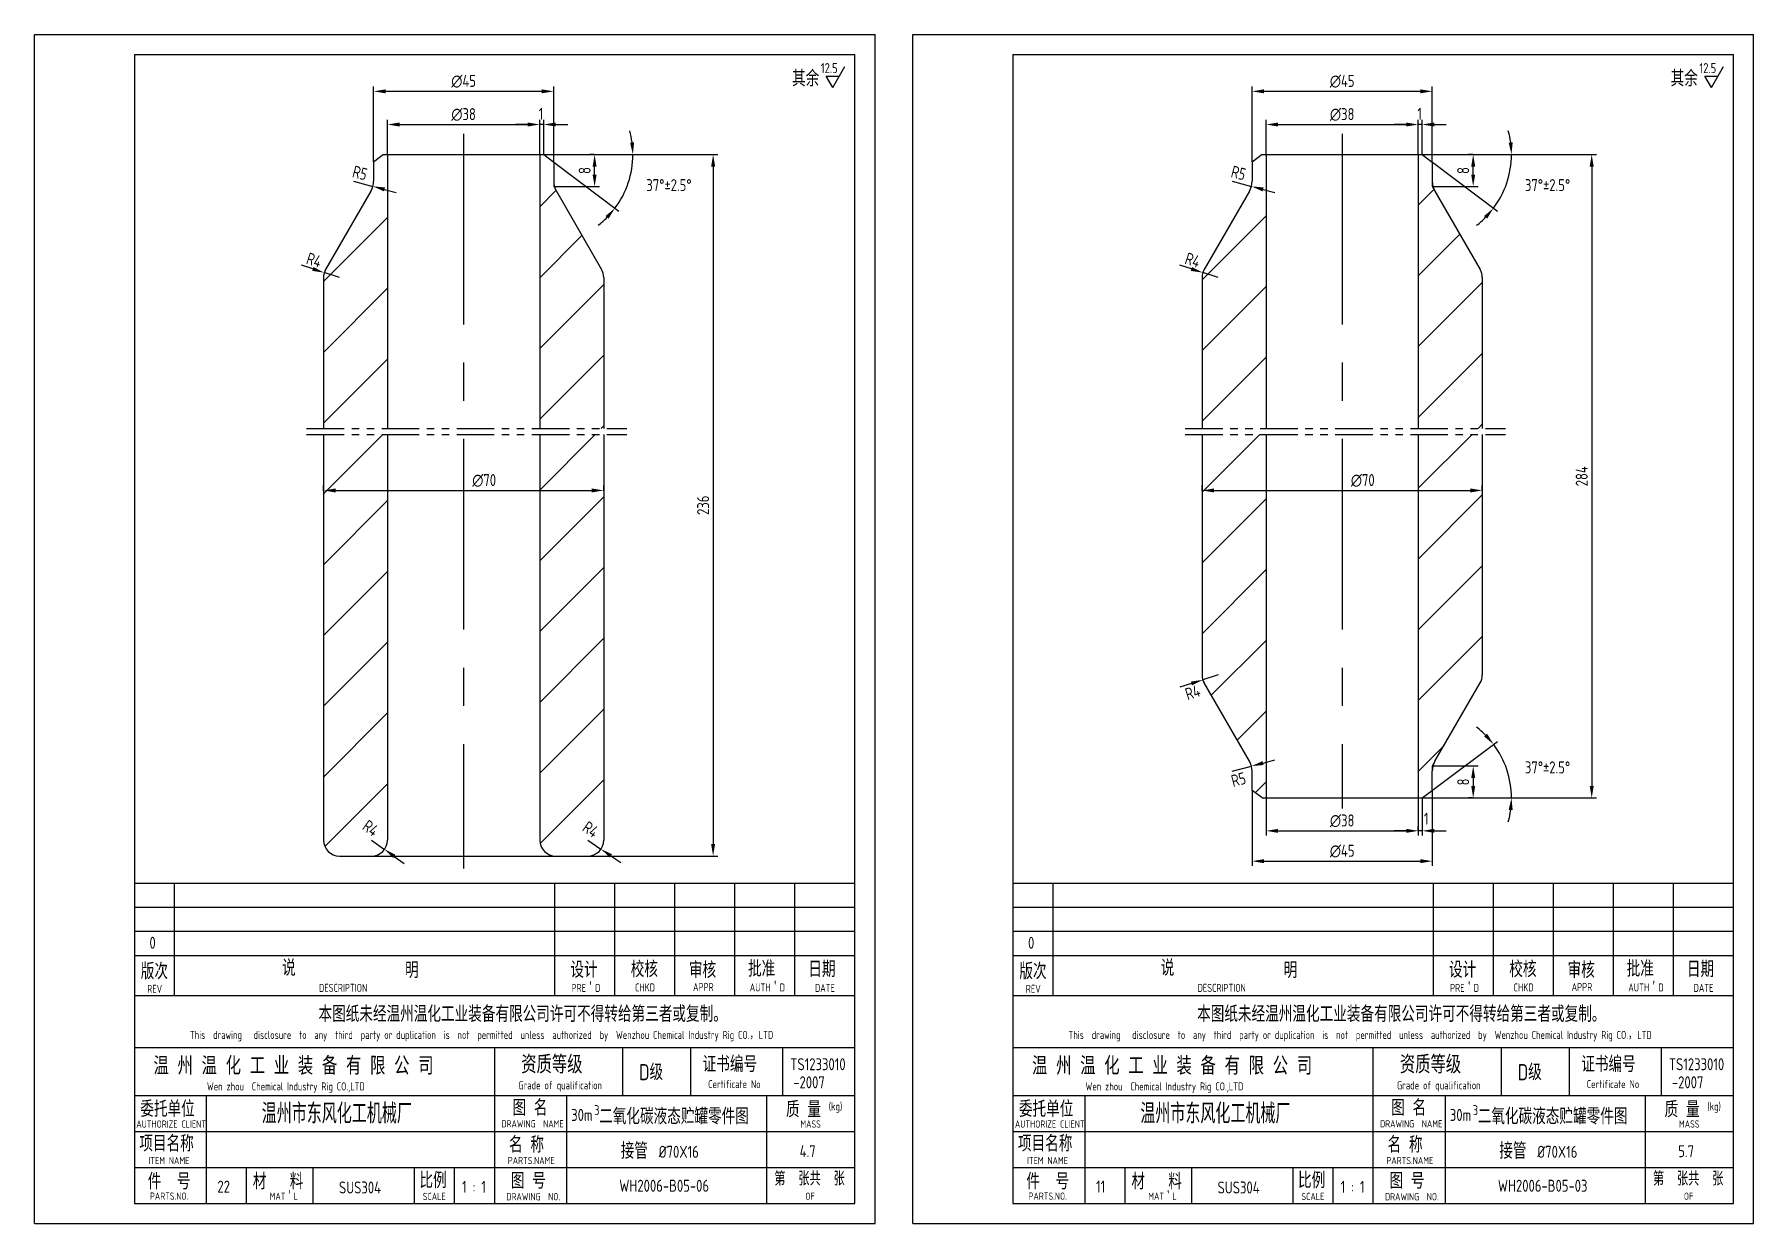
# Model space of a CAD drawing. Extents: x 10474 to 45536, y -10608 to 12499.
# Drawn here: x 40615.1 to 41044.5, y 3335.8 to 3632.8 of the extents above; entities that cross this region are included whole.
import ezdxf

# ---------------------------------------------------------------- set-up
doc = ezdxf.new("R2010")
doc.units = 0
doc.header["$LTSCALE"] = 15
doc.header["$MEASUREMENT"] = 0
doc.linetypes.add('CENTER', pattern=[50.8, 31.75, -6.35, 6.35, -6.35])
doc.linetypes.add('PHANTOM2', pattern=[1.25, 0.625, -0.125, 0.125, -0.125, 0.125, -0.125])
doc.layers.get('0').update_dxf_attribs({"linetype": 'CONTINUOUS'})
doc.layers.get('DEFPOINTS').update_dxf_attribs({"color": 3, "linetype": 'CONTINUOUS'})
doc.layers.add('5', color=7, linetype='CONTINUOUS', lineweight=9)
for name, color, linetype in [('LAYERAXIS', 7, 'CENTER'), ('MAINLINE', 3, 'CONTINUOUS'), ('PHANTOM2', 7, 'PHANTOM2'), ('尺寸线', 7, 'CONTINUOUS'), ('文字', 7, 'CONTINUOUS')]:
    doc.layers.add(name, color=color, linetype=linetype)
doc.styles.add('HZ', font='isocp.shx', dxfattribs={"width": 0.85, "bigfont": 'hztxt.shx'})
doc.dimstyles.new('Y', dxfattribs={"dimtxt": 3, "dimasz": 3, "dimexe": 1.2, "dimexo": 0.1, "dimgap": 1, "dimtad": 1, "dimdec": 0, "dimdsep": 46, "dimtxsty": 'HZ', "dimcen": 0, "dimadec": 0, "dimazin": 0, "dimtfac": 1, "dimtdec": 0, "dimtmove": 2, "dimatfit": 3, "dimfxl": 0, "dimtolj": 1, "dimtzin": 0, "dimarcsym": 0})

# ---------------------------------------------------------------- blocks, each defined once
blk = doc.blocks.new('*D47')
at = {"color": 0, "linetype": 'ByBlock'}
for p, q in [((40684.62, 3574.19), (40681.76, 3575.11)), ((40691.29, 3572.06), (40687.48, 3573.28))]:
    blk.add_line(p, q, dxfattribs=at)
blk.add_solid([(40684.77, 3574.67), (40684.47, 3573.72), (40687.48, 3573.28)], dxfattribs=at)
at = {"layer": 'DEFPOINTS', "color": 0, "linetype": 'ByBlock'}
for p in [(40687.48, 3573.28), (40691.29, 3572.06)]:
    blk.add_point(p, dxfattribs=at)
at = {"color": 0, "linetype": 'ByBlock', "insert": (40684.94, 3576.41), "char_height": 3, "attachment_point": 5, "rotation": 342.212, "style": 'HZ'}
blk.add_mtext('\\A1;R4', dxfattribs=at)
blk = doc.blocks.new('*D45')
at = {"color": 0, "linetype": 'ByBlock'}
for p, q in [((40753.29, 3431.58), (40756.59, 3429.32)), ((40759.06, 3427.63), (40761.54, 3425.94))]:
    blk.add_line(p, q, dxfattribs=at)
blk.add_solid([(40759.34, 3428.04), (40758.78, 3427.22), (40756.59, 3429.32)], dxfattribs=at)
at = {"layer": 'DEFPOINTS', "color": 0, "linetype": 'ByBlock'}
for p in [(40753.29, 3431.58), (40756.59, 3429.32)]:
    blk.add_point(p, dxfattribs=at)
at = {"color": 0, "linetype": 'ByBlock', "insert": (40754.02, 3434.22), "char_height": 3, "attachment_point": 5, "rotation": 325.6211, "style": 'HZ'}
blk.add_mtext('\\A1;R4', dxfattribs=at)
blk = doc.blocks.new('*D44')
at = {"color": 0, "linetype": 'ByBlock'}
for p, q in [((40699.29, 3431.58), (40702.53, 3429.25)), ((40704.97, 3427.5), (40707.41, 3425.75))]:
    blk.add_line(p, q, dxfattribs=at)
blk.add_solid([(40705.26, 3427.91), (40704.68, 3427.09), (40702.53, 3429.25)], dxfattribs=at)
at = {"layer": 'DEFPOINTS', "color": 0, "linetype": 'ByBlock'}
for p in [(40699.29, 3431.58), (40702.53, 3429.25)]:
    blk.add_point(p, dxfattribs=at)
at = {"color": 0, "linetype": 'ByBlock', "insert": (40699.08, 3434.53), "char_height": 3, "attachment_point": 5, "rotation": 324.3252, "style": 'HZ'}
blk.add_mtext('\\A1;R4', dxfattribs=at)
blk = doc.blocks.new('*D43')
at = {"color": 0, "linetype": 'ByBlock'}
for p, q in [((40703.29, 3602.88), (40703.29, 3611.47)), ((40706.29, 3610.27), (40738.29, 3610.27)), ((40741.29, 3602.88), (40741.29, 3611.47))]:
    blk.add_line(p, q, dxfattribs=at)
for points in [[(40706.29, 3610.77), (40706.29, 3609.77), (40703.29, 3610.27)], [(40738.29, 3610.77), (40738.29, 3609.77), (40741.29, 3610.27)]]:
    blk.add_solid(points, dxfattribs=at)
at = {"layer": 'DEFPOINTS', "color": 0, "linetype": 'ByBlock'}
for p in [(40741.29, 3610.27), (40703.29, 3602.78), (40741.29, 3602.78)]:
    blk.add_point(p, dxfattribs=at)
at = {"color": 0, "linetype": 'ByBlock', "insert": (40722.29, 3612.77), "char_height": 3, "attachment_point": 5, "style": 'HZ'}
blk.add_mtext('\\A1;∅38', dxfattribs=at)
blk = doc.blocks.new('*D42')
at = {"color": 0, "linetype": 'ByBlock'}
for p, q in [((40699.79, 3600.99), (40699.79, 3619.76)), ((40702.79, 3618.56), (40741.79, 3618.56)), ((40744.79, 3600.99), (40744.79, 3619.76))]:
    blk.add_line(p, q, dxfattribs=at)
for points in [[(40702.79, 3619.06), (40702.79, 3618.06), (40699.79, 3618.56)], [(40741.79, 3619.06), (40741.79, 3618.06), (40744.79, 3618.56)]]:
    blk.add_solid(points, dxfattribs=at)
at = {"layer": 'DEFPOINTS', "color": 0, "linetype": 'ByBlock'}
for p in [(40744.79, 3618.56), (40699.79, 3600.89), (40744.79, 3600.89)]:
    blk.add_point(p, dxfattribs=at)
at = {"color": 0, "linetype": 'ByBlock', "insert": (40722.29, 3621.06), "char_height": 3, "attachment_point": 5, "style": 'HZ'}
blk.add_mtext('\\A1;∅45', dxfattribs=at)
blk = doc.blocks.new('*D41')
at = {"color": 0, "linetype": 'ByBlock'}
for p, q in [((40687.29, 3518.75), (40687.29, 3520.08)), ((40690.29, 3518.88), (40754.29, 3518.88)), ((40757.29, 3518.75), (40757.29, 3520.08))]:
    blk.add_line(p, q, dxfattribs=at)
for points in [[(40690.29, 3519.38), (40690.29, 3518.38), (40687.29, 3518.88)], [(40754.29, 3519.38), (40754.29, 3518.38), (40757.29, 3518.88)]]:
    blk.add_solid(points, dxfattribs=at)
at = {"layer": 'DEFPOINTS', "color": 0, "linetype": 'ByBlock'}
for p in [(40687.29, 3518.65), (40757.29, 3518.88), (40757.29, 3518.65)]:
    blk.add_point(p, dxfattribs=at)
at = {"color": 0, "linetype": 'ByBlock', "insert": (40727.42, 3521.38), "char_height": 3, "attachment_point": 5, "style": 'HZ'}
blk.add_mtext('\\A1;∅70', dxfattribs=at)
blk = doc.blocks.new('*D40')
at = {"color": 0, "linetype": 'ByBlock'}
for p, q in [((40744.86, 3600.83), (40761.04, 3588.64)), ((40748.38, 3602.78), (40765.77, 3602.78))]:
    blk.add_line(p, q, dxfattribs=at)
for start, end in [(7.7181, 15.4361), (323, 0), (307.5639, 315.2819)]:
    blk.add_arc((40742.29, 3602.78), 22.29, start, end, dxfattribs=at)
for points in [[(40764.87, 3605.81), (40763.87, 3605.74), (40764.57, 3602.78)], [(40757.74, 3587.42), (40758.5, 3586.77), (40760.08, 3589.37)]]:
    blk.add_solid(points, dxfattribs=at)
at = {"layer": 'DEFPOINTS', "color": 0, "linetype": 'ByBlock'}
for p in [(40742.29, 3602.78), (40742.29, 3602.78), (40744.79, 3600.89), (40748.28, 3602.78), (40762.54, 3593.48)]:
    blk.add_point(p, dxfattribs=at)
at = {"color": 0, "linetype": 'ByBlock', "insert": (40773.58, 3595.14), "char_height": 3, "attachment_point": 5, "style": 'HZ'}
blk.add_mtext('\\A1;37°±2.5°', dxfattribs=at)
blk = doc.blocks.new('*D39')
at = {"color": 0, "linetype": 'ByBlock'}
for p, q in [((40754.91, 3602.78), (40753.81, 3602.78)), ((40755.01, 3597.78), (40755.01, 3599.78)), ((40744.89, 3594.78), (40756.21, 3594.78))]:
    blk.add_line(p, q, dxfattribs=at)
for points in [[(40754.51, 3599.78), (40755.51, 3599.78), (40755.01, 3602.78)], [(40754.51, 3597.78), (40755.51, 3597.78), (40755.01, 3594.78)]]:
    blk.add_solid(points, dxfattribs=at)
at = {"layer": 'DEFPOINTS', "color": 0, "linetype": 'ByBlock'}
for p in [(40755.01, 3602.78), (40755.01, 3602.78), (40744.79, 3594.78)]:
    blk.add_point(p, dxfattribs=at)
at = {"color": 0, "linetype": 'ByBlock', "insert": (40752.51, 3598.78), "char_height": 3, "attachment_point": 5, "rotation": 90, "style": 'HZ'}
blk.add_mtext('\\A1;8', dxfattribs=at)
blk = doc.blocks.new('*D38')
at = {"color": 0, "linetype": 'ByBlock'}
for p, q in [((40694.79, 3596.12), (40699.62, 3594.83)), ((40702.52, 3594.06), (40705.42, 3593.29))]:
    blk.add_line(p, q, dxfattribs=at)
blk.add_solid([(40702.65, 3594.55), (40702.39, 3593.58), (40699.62, 3594.83)], dxfattribs=at)
at = {"layer": 'DEFPOINTS', "color": 0, "linetype": 'ByBlock'}
for p in [(40694.79, 3596.12), (40699.62, 3594.83)]:
    blk.add_point(p, dxfattribs=at)
at = {"color": 0, "linetype": 'ByBlock', "insert": (40696.4, 3598.17), "char_height": 3, "attachment_point": 5, "rotation": 345.1287, "style": 'HZ'}
blk.add_mtext('\\A1;R5', dxfattribs=at)
blk = doc.blocks.new('*D37')
at = {"color": 0, "linetype": 'ByBlock'}
for p, q in [((40742.39, 3602.78), (40785.81, 3602.78)), ((40784.61, 3599.78), (40784.61, 3430.58)), ((40742.39, 3427.58), (40785.81, 3427.58))]:
    blk.add_line(p, q, dxfattribs=at)
for points in [[(40784.11, 3599.78), (40785.11, 3599.78), (40784.61, 3602.78)], [(40784.11, 3430.58), (40785.11, 3430.58), (40784.61, 3427.58)]]:
    blk.add_solid(points, dxfattribs=at)
at = {"layer": 'DEFPOINTS', "color": 0, "linetype": 'ByBlock'}
for p in [(40742.29, 3602.78), (40742.29, 3427.58), (40784.61, 3427.58)]:
    blk.add_point(p, dxfattribs=at)
at = {"color": 0, "linetype": 'ByBlock', "insert": (40782.11, 3515.18), "char_height": 3, "attachment_point": 5, "rotation": 90, "style": 'HZ'}
blk.add_mtext('\\A1;236', dxfattribs=at)
blk = doc.blocks.new('*D36')
at = {"color": 0, "linetype": 'ByBlock'}
for p, q in [((40738.29, 3610.27), (40735.29, 3610.27)), ((40741.29, 3610.37), (40741.29, 3611.47)), ((40742.29, 3610.27), (40741.29, 3610.27)), ((40742.29, 3610.27), (40741.29, 3610.27)), ((40742.29, 3602.88), (40742.29, 3611.47)), ((40745.29, 3610.27), (40748.29, 3610.27))]:
    blk.add_line(p, q, dxfattribs=at)
for points in [[(40738.29, 3610.77), (40738.29, 3609.77), (40741.29, 3610.27)], [(40745.29, 3610.77), (40745.29, 3609.77), (40742.29, 3610.27)]]:
    blk.add_solid(points, dxfattribs=at)
at = {"layer": 'DEFPOINTS', "color": 0, "linetype": 'ByBlock'}
for p in [(40741.29, 3610.27), (40741.29, 3610.27), (40742.29, 3602.78)]:
    blk.add_point(p, dxfattribs=at)
at = {"color": 0, "linetype": 'ByBlock', "insert": (40741.64, 3612.96), "char_height": 3, "attachment_point": 5, "style": 'HZ'}
blk.add_mtext('\\A1;1', dxfattribs=at)
blk = doc.blocks.new('*D106')
at = {"color": 0, "linetype": 'ByBlock'}
for p, q in [((40957.74, 3610.27), (40954.74, 3610.27)), ((40960.74, 3610.37), (40960.74, 3611.47)), ((40961.74, 3610.27), (40960.74, 3610.27)), ((40961.74, 3610.27), (40960.74, 3610.27)), ((40961.74, 3602.88), (40961.74, 3611.47)), ((40964.74, 3610.27), (40967.74, 3610.27))]:
    blk.add_line(p, q, dxfattribs=at)
for points in [[(40957.74, 3610.77), (40957.74, 3609.77), (40960.74, 3610.27)], [(40964.74, 3610.77), (40964.74, 3609.77), (40961.74, 3610.27)]]:
    blk.add_solid(points, dxfattribs=at)
at = {"layer": 'DEFPOINTS', "color": 0, "linetype": 'ByBlock'}
for p in [(40960.74, 3610.27), (40960.74, 3610.27), (40961.74, 3602.78)]:
    blk.add_point(p, dxfattribs=at)
at = {"color": 0, "linetype": 'ByBlock', "insert": (40961.1, 3612.96), "char_height": 3, "attachment_point": 5, "style": 'HZ'}
blk.add_mtext('\\A1;1', dxfattribs=at)
blk = doc.blocks.new('*D105')
at = {"color": 0, "linetype": 'ByBlock'}
for p, q in [((40961.84, 3602.78), (41005.27, 3602.78)), ((41004.07, 3599.78), (41004.07, 3445.08)), ((40961.74, 3442.08), (41005.27, 3442.08))]:
    blk.add_line(p, q, dxfattribs=at)
for points in [[(41003.57, 3599.78), (41004.57, 3599.78), (41004.07, 3602.78)], [(41003.57, 3445.08), (41004.57, 3445.08), (41004.07, 3442.08)]]:
    blk.add_solid(points, dxfattribs=at)
at = {"layer": 'DEFPOINTS', "color": 0, "linetype": 'ByBlock'}
for p in [(40961.74, 3602.78), (40961.64, 3442.08), (41004.07, 3442.08)]:
    blk.add_point(p, dxfattribs=at)
at = {"color": 0, "linetype": 'ByBlock', "insert": (41001.57, 3522.43), "char_height": 3, "attachment_point": 5, "rotation": 90, "style": 'HZ'}
blk.add_mtext('\\A1;284', dxfattribs=at)
blk = doc.blocks.new('*D104')
at = {"color": 0, "linetype": 'ByBlock'}
for p, q in [((40914.24, 3596.12), (40919.08, 3594.83)), ((40921.98, 3594.06), (40924.88, 3593.29))]:
    blk.add_line(p, q, dxfattribs=at)
blk.add_solid([(40922.1, 3594.55), (40921.85, 3593.58), (40919.08, 3594.83)], dxfattribs=at)
at = {"layer": 'DEFPOINTS', "color": 0, "linetype": 'ByBlock'}
for p in [(40914.24, 3596.12), (40919.08, 3594.83)]:
    blk.add_point(p, dxfattribs=at)
at = {"color": 0, "linetype": 'ByBlock', "insert": (40915.85, 3598.17), "char_height": 3, "attachment_point": 5, "rotation": 345.1287, "style": 'HZ'}
blk.add_mtext('\\A1;R5', dxfattribs=at)
blk = doc.blocks.new('*D103')
at = {"color": 0, "linetype": 'ByBlock'}
for p, q in [((40974.37, 3602.78), (40973.27, 3602.78)), ((40974.47, 3597.78), (40974.47, 3599.78)), ((40964.34, 3594.78), (40975.67, 3594.78))]:
    blk.add_line(p, q, dxfattribs=at)
for points in [[(40973.97, 3599.78), (40974.97, 3599.78), (40974.47, 3602.78)], [(40973.97, 3597.78), (40974.97, 3597.78), (40974.47, 3594.78)]]:
    blk.add_solid(points, dxfattribs=at)
at = {"layer": 'DEFPOINTS', "color": 0, "linetype": 'ByBlock'}
for p in [(40974.47, 3602.78), (40974.47, 3602.78), (40964.24, 3594.78)]:
    blk.add_point(p, dxfattribs=at)
at = {"color": 0, "linetype": 'ByBlock', "insert": (40971.97, 3598.78), "char_height": 3, "attachment_point": 5, "rotation": 90, "style": 'HZ'}
blk.add_mtext('\\A1;8', dxfattribs=at)
blk = doc.blocks.new('*D102')
at = {"color": 0, "linetype": 'ByBlock'}
for p, q in [((40964.32, 3600.83), (40980.5, 3588.64)), ((40967.84, 3602.78), (40985.23, 3602.78))]:
    blk.add_line(p, q, dxfattribs=at)
for start, end in [(7.7181, 15.4361), (323, 360), (307.5639, 315.2819)]:
    blk.add_arc((40961.74, 3602.78), 22.29, start, end, dxfattribs=at)
for points in [[(40984.33, 3605.81), (40983.33, 3605.74), (40984.03, 3602.78)], [(40977.2, 3587.42), (40977.96, 3586.77), (40979.54, 3589.37)]]:
    blk.add_solid(points, dxfattribs=at)
at = {"layer": 'DEFPOINTS', "color": 0, "linetype": 'ByBlock'}
for p in [(40961.74, 3602.78), (40961.74, 3602.78), (40964.24, 3600.89), (40967.74, 3602.78), (40982, 3593.48)]:
    blk.add_point(p, dxfattribs=at)
at = {"color": 0, "linetype": 'ByBlock', "insert": (40993.04, 3595.14), "char_height": 3, "attachment_point": 5, "style": 'HZ'}
blk.add_mtext('\\A1;37°±2.5°', dxfattribs=at)
blk = doc.blocks.new('*D101')
at = {"color": 0, "linetype": 'ByBlock'}
for p, q in [((40906.74, 3518.75), (40906.74, 3520.08)), ((40909.74, 3518.88), (40973.74, 3518.88)), ((40976.74, 3518.75), (40976.74, 3520.08))]:
    blk.add_line(p, q, dxfattribs=at)
for points in [[(40909.74, 3519.38), (40909.74, 3518.38), (40906.74, 3518.88)], [(40973.74, 3519.38), (40973.74, 3518.38), (40976.74, 3518.88)]]:
    blk.add_solid(points, dxfattribs=at)
at = {"layer": 'DEFPOINTS', "color": 0, "linetype": 'ByBlock'}
for p in [(40906.74, 3518.65), (40976.74, 3518.88), (40976.74, 3518.65)]:
    blk.add_point(p, dxfattribs=at)
at = {"color": 0, "linetype": 'ByBlock', "insert": (40946.88, 3521.38), "char_height": 3, "attachment_point": 5, "style": 'HZ'}
blk.add_mtext('\\A1;∅70', dxfattribs=at)
blk = doc.blocks.new('*D100')
at = {"color": 0, "linetype": 'ByBlock'}
for p, q in [((40919.24, 3600.99), (40919.24, 3619.76)), ((40922.24, 3618.56), (40961.24, 3618.56)), ((40964.24, 3600.99), (40964.24, 3619.76))]:
    blk.add_line(p, q, dxfattribs=at)
for points in [[(40922.24, 3619.06), (40922.24, 3618.06), (40919.24, 3618.56)], [(40961.24, 3619.06), (40961.24, 3618.06), (40964.24, 3618.56)]]:
    blk.add_solid(points, dxfattribs=at)
at = {"layer": 'DEFPOINTS', "color": 0, "linetype": 'ByBlock'}
for p in [(40964.24, 3618.56), (40919.24, 3600.89), (40964.24, 3600.89)]:
    blk.add_point(p, dxfattribs=at)
at = {"color": 0, "linetype": 'ByBlock', "insert": (40941.74, 3621.06), "char_height": 3, "attachment_point": 5, "style": 'HZ'}
blk.add_mtext('\\A1;∅45', dxfattribs=at)
blk = doc.blocks.new('*D99')
at = {"color": 0, "linetype": 'ByBlock'}
for p, q in [((40922.74, 3602.88), (40922.74, 3611.47)), ((40925.74, 3610.27), (40957.74, 3610.27)), ((40960.74, 3602.88), (40960.74, 3611.47))]:
    blk.add_line(p, q, dxfattribs=at)
for points in [[(40925.74, 3610.77), (40925.74, 3609.77), (40922.74, 3610.27)], [(40957.74, 3610.77), (40957.74, 3609.77), (40960.74, 3610.27)]]:
    blk.add_solid(points, dxfattribs=at)
at = {"layer": 'DEFPOINTS', "color": 0, "linetype": 'ByBlock'}
for p in [(40960.74, 3610.27), (40922.74, 3602.78), (40960.74, 3602.78)]:
    blk.add_point(p, dxfattribs=at)
at = {"color": 0, "linetype": 'ByBlock', "insert": (40941.74, 3612.77), "char_height": 3, "attachment_point": 5, "style": 'HZ'}
blk.add_mtext('\\A1;∅38', dxfattribs=at)
blk = doc.blocks.new('*D98')
at = {"color": 0, "linetype": 'ByBlock'}
for p, q in [((40904.08, 3574.19), (40901.22, 3575.11)), ((40910.74, 3572.06), (40906.94, 3573.28))]:
    blk.add_line(p, q, dxfattribs=at)
blk.add_solid([(40904.23, 3574.67), (40903.93, 3573.72), (40906.94, 3573.28)], dxfattribs=at)
at = {"layer": 'DEFPOINTS', "color": 0, "linetype": 'ByBlock'}
for p in [(40906.94, 3573.28), (40910.74, 3572.06)]:
    blk.add_point(p, dxfattribs=at)
at = {"color": 0, "linetype": 'ByBlock', "insert": (40904.4, 3576.41), "char_height": 3, "attachment_point": 5, "rotation": 342.212, "style": 'HZ'}
blk.add_mtext('\\A1;R4', dxfattribs=at)
blk = doc.blocks.new('*D113')
at = {"color": 0, "linetype": 'ByBlock'}
for p, q in [((40904.08, 3470.67), (40901.22, 3469.75)), ((40910.74, 3472.8), (40906.94, 3471.58))]:
    blk.add_line(p, q, dxfattribs=at)
blk.add_solid([(40903.93, 3471.14), (40904.23, 3470.19), (40906.94, 3471.58)], dxfattribs=at)
at = {"layer": 'DEFPOINTS', "color": 0, "linetype": 'ByBlock'}
for p in [(40906.94, 3471.58), (40910.74, 3472.8)]:
    blk.add_point(p, dxfattribs=at)
at = {"color": 0, "linetype": 'ByBlock', "insert": (40904.4, 3468.45), "char_height": 3, "attachment_point": 5, "rotation": 17.788, "style": 'HZ'}
blk.add_mtext('\\A1;R4', dxfattribs=at)
blk = doc.blocks.new('*D112')
at = {"color": 0, "linetype": 'ByBlock'}
for p, q in [((40922.74, 3441.98), (40922.74, 3432.67)), ((40960.74, 3441.98), (40960.74, 3432.67)), ((40925.74, 3433.87), (40957.74, 3433.87))]:
    blk.add_line(p, q, dxfattribs=at)
for points in [[(40925.74, 3434.37), (40925.74, 3433.37), (40922.74, 3433.87)], [(40957.74, 3434.37), (40957.74, 3433.37), (40960.74, 3433.87)]]:
    blk.add_solid(points, dxfattribs=at)
at = {"layer": 'DEFPOINTS', "color": 0, "linetype": 'ByBlock'}
for p in [(40922.74, 3442.08), (40960.74, 3442.08), (40960.74, 3433.87)]:
    blk.add_point(p, dxfattribs=at)
at = {"color": 0, "linetype": 'ByBlock', "insert": (40941.74, 3436.37), "char_height": 3, "attachment_point": 5, "style": 'HZ'}
blk.add_mtext('\\A1;∅38', dxfattribs=at)
blk = doc.blocks.new('*D111')
at = {"color": 0, "linetype": 'ByBlock'}
for p, q in [((40919.24, 3443.87), (40919.24, 3425.1)), ((40964.24, 3443.87), (40964.24, 3425.1)), ((40922.24, 3426.3), (40961.24, 3426.3))]:
    blk.add_line(p, q, dxfattribs=at)
for points in [[(40922.24, 3426.8), (40922.24, 3425.8), (40919.24, 3426.3)], [(40961.24, 3426.8), (40961.24, 3425.8), (40964.24, 3426.3)]]:
    blk.add_solid(points, dxfattribs=at)
at = {"layer": 'DEFPOINTS', "color": 0, "linetype": 'ByBlock'}
for p in [(40919.24, 3443.97), (40964.24, 3443.97), (40964.24, 3426.3)]:
    blk.add_point(p, dxfattribs=at)
at = {"color": 0, "linetype": 'ByBlock', "insert": (40941.74, 3428.8), "char_height": 3, "attachment_point": 5, "style": 'HZ'}
blk.add_mtext('\\A1;∅45', dxfattribs=at)
blk = doc.blocks.new('*D110')
at = {"color": 0, "linetype": 'ByBlock'}
for p, q in [((40964.32, 3444.03), (40980.5, 3456.22)), ((40967.84, 3442.08), (40985.23, 3442.08))]:
    blk.add_line(p, q, dxfattribs=at)
for start, end in [(44.7181, 52.4361), (360, 37), (344.5639, 352.2819)]:
    blk.add_arc((40961.74, 3442.08), 22.29, start, end, dxfattribs=at)
for points in [[(40977.96, 3458.09), (40977.2, 3457.44), (40979.54, 3455.5)], [(40983.33, 3439.12), (40984.33, 3439.06), (40984.03, 3442.08)]]:
    blk.add_solid(points, dxfattribs=at)
at = {"layer": 'DEFPOINTS', "color": 0, "linetype": 'ByBlock'}
for p in [(40982, 3451.38), (40961.74, 3442.08), (40961.74, 3442.08), (40964.24, 3443.97), (40967.74, 3442.08)]:
    blk.add_point(p, dxfattribs=at)
at = {"color": 0, "linetype": 'ByBlock', "insert": (40993.04, 3449.72), "char_height": 3, "attachment_point": 5, "style": 'HZ'}
blk.add_mtext('\\A1;37°±2.5°', dxfattribs=at)
blk = doc.blocks.new('*D109')
at = {"color": 0, "linetype": 'ByBlock'}
for p, q in [((40964.34, 3450.08), (40975.67, 3450.08)), ((40974.47, 3447.08), (40974.47, 3445.08)), ((40974.37, 3442.08), (40973.27, 3442.08))]:
    blk.add_line(p, q, dxfattribs=at)
for points in [[(40973.97, 3447.08), (40974.97, 3447.08), (40974.47, 3450.08)], [(40973.97, 3445.08), (40974.97, 3445.08), (40974.47, 3442.08)]]:
    blk.add_solid(points, dxfattribs=at)
at = {"layer": 'DEFPOINTS', "color": 0, "linetype": 'ByBlock'}
for p in [(40964.24, 3450.08), (40974.47, 3442.08), (40974.47, 3442.08)]:
    blk.add_point(p, dxfattribs=at)
at = {"color": 0, "linetype": 'ByBlock', "insert": (40971.97, 3446.08), "char_height": 3, "attachment_point": 5, "rotation": 90, "style": 'HZ'}
blk.add_mtext('\\A1;8', dxfattribs=at)
blk = doc.blocks.new('*D108')
at = {"color": 0, "linetype": 'ByBlock'}
for p, q in [((40914.24, 3448.74), (40919.08, 3450.03)), ((40921.98, 3450.8), (40924.88, 3451.57))]:
    blk.add_line(p, q, dxfattribs=at)
blk.add_solid([(40921.85, 3451.28), (40922.1, 3450.31), (40919.08, 3450.03)], dxfattribs=at)
at = {"layer": 'DEFPOINTS', "color": 0, "linetype": 'ByBlock'}
for p in [(40914.24, 3448.74), (40919.08, 3450.03)]:
    blk.add_point(p, dxfattribs=at)
at = {"color": 0, "linetype": 'ByBlock', "insert": (40915.85, 3446.69), "char_height": 3, "attachment_point": 5, "rotation": 14.8713, "style": 'HZ'}
blk.add_mtext('\\A1;R5', dxfattribs=at)
blk = doc.blocks.new('*D107')
at = {"color": 0, "linetype": 'ByBlock'}
for p, q in [((40961.74, 3441.98), (40961.74, 3432.67)), ((40957.74, 3433.87), (40954.74, 3433.87)), ((40960.74, 3433.97), (40960.74, 3435.07)), ((40961.74, 3433.87), (40960.74, 3433.87)), ((40961.74, 3433.87), (40960.74, 3433.87)), ((40964.74, 3433.87), (40967.74, 3433.87))]:
    blk.add_line(p, q, dxfattribs=at)
for points in [[(40957.74, 3434.37), (40957.74, 3433.37), (40960.74, 3433.87)], [(40964.74, 3434.37), (40964.74, 3433.37), (40961.74, 3433.87)]]:
    blk.add_solid(points, dxfattribs=at)
at = {"layer": 'DEFPOINTS', "color": 0, "linetype": 'ByBlock'}
for p in [(40961.74, 3442.08), (40960.74, 3433.87), (40960.74, 3433.87)]:
    blk.add_point(p, dxfattribs=at)
at = {"color": 0, "linetype": 'ByBlock', "insert": (40962.73, 3436.89), "char_height": 3, "attachment_point": 5, "style": 'HZ'}
blk.add_mtext('\\A1;1', dxfattribs=at)

msp = doc.modelspace()

# ---------------------------------------------------------------- hatches: boundary and pattern name
at = {"layer": '5'}
h = msp.add_hatch(dxfattribs=at)
h.set_pattern_fill('LINE', color=256, scale=100, angle=45, style=0)
h.set_pattern_definition([(45, (-20131.084, 3758.313), (-8.8388348, 8.8388348), [])])
h.paths.add_polyline_path([(40745.45, 3593.62), (40744.79, 3594.78), (40744.79, 3596.12), (40744.79, 3600.89), (40742.29, 3602.78), (40741.29, 3602.78), (40741.29, 3534.37), (40757.29, 3534.37), (40757.29, 3572.06, 0.131652), (40756.75, 3574.06)])
h.paths.add_polyline_path([(40703.29, 3602.78), (40702.29, 3602.78), (40699.79, 3600.89), (40699.79, 3596.12, -0.131652), (40699.12, 3593.62), (40687.82, 3574.06, 0.131652), (40687.29, 3572.06), (40687.29, 3534.37), (40703.29, 3534.37)])
h.paths.add_polyline_path([(40703.29, 3532.87), (40687.29, 3532.87), (40687.29, 3431.58, 0.414214), (40691.29, 3427.58), (40699.29, 3427.58, 0.414214), (40703.29, 3431.58)])
h.paths.add_polyline_path([(40741.29, 3431.58, 0.414214), (40745.29, 3427.58), (40753.29, 3427.58, 0.414214), (40757.29, 3431.58), (40757.29, 3532.87), (40741.29, 3532.87)])
h.paths.add_polyline_path([(40698.44, 3437.76), (40702.35, 3434.95), (40699.73, 3431.29), (40695.82, 3434.1)], flags=24)
h.paths.add_polyline_path([(40753.31, 3437.43), (40757.28, 3434.72), (40754.74, 3431), (40750.77, 3433.72)], flags=24)
h = msp.add_hatch(dxfattribs=at)
h.set_pattern_fill('LINE', color=256, scale=100, angle=45, style=0)
h.paths.add_polyline_path([(40976.74, 3572.06, 0.131652), (40976.21, 3574.06), (40964.91, 3593.62), (40964.24, 3594.78), (40964.24, 3596.12), (40964.24, 3600.89), (40961.74, 3602.78), (40960.74, 3602.78), (40960.74, 3534.37), (40976.74, 3534.37)])
h.paths.add_polyline_path([(40906.74, 3534.37), (40922.74, 3534.37), (40922.74, 3602.78), (40921.74, 3602.78), (40919.24, 3600.89), (40919.24, 3596.12, -0.131652), (40918.57, 3593.62), (40907.28, 3574.06, 0.131652), (40906.74, 3572.06)])
h.paths.add_polyline_path([(40906.74, 3472.8, 0.131652), (40907.28, 3470.8), (40918.57, 3451.24, -0.131652), (40919.24, 3448.74), (40919.24, 3443.97), (40921.74, 3442.08), (40922.74, 3442.08), (40922.74, 3532.87), (40906.74, 3532.87)])
h.paths.add_polyline_path([(40960.74, 3442.08), (40961.74, 3442.08), (40964.24, 3443.97), (40964.24, 3448.74), (40964.24, 3450.08), (40964.91, 3451.24), (40976.21, 3470.8, 0.131652), (40976.74, 3472.8), (40976.74, 3532.87), (40960.74, 3532.87)])

# ---------------------------------------------------------------- linework, layer by layer
for p, q in [((40615.07, 3632.78), (40825.05, 3632.78)), ((40615.07, 3335.78), (40615.07, 3632.78)), ((40825.05, 3335.78), (40825.05, 3632.78)), ((40834.53, 3335.78), (40834.53, 3632.78)), ((40834.53, 3632.78), (41044.51, 3632.78)), ((41044.51, 3335.78), (41044.51, 3632.78)), ((40814.49, 3619.53), (40817.49, 3624.72)), ((41033.95, 3619.53), (41036.95, 3624.72)), ((40812.88, 3622.32), (40816.1, 3622.32)), ((40814.49, 3619.53), (40812.88, 3622.32)), ((41033.95, 3619.53), (41032.34, 3622.32)), ((41032.34, 3622.32), (41035.56, 3622.32)), ((40615.07, 3335.78), (40825.05, 3335.78)), ((40834.53, 3335.78), (41044.51, 3335.78))]:
    msp.add_line(p, q)
for p, q in [((40742.29, 3602.78), (40748.28, 3602.78)), ((40961.74, 3602.78), (40967.74, 3602.78)), ((40744.79, 3596.12), (40744.79, 3594.78)), ((40745.45, 3593.62), (40744.79, 3594.78)), ((40964.24, 3596.12), (40964.24, 3594.78)), ((40964.91, 3593.62), (40964.24, 3594.78)), ((40964.91, 3451.24), (40964.24, 3450.08)), ((40964.24, 3448.74), (40964.24, 3450.08)), ((40961.74, 3442.08), (40967.74, 3442.08))]:
    msp.add_line(p, q, dxfattribs=at)
at = {"layer": 'LAYERAXIS', "ltscale": 0.1}
for p, q in [((40722.29, 3607.95), (40722.29, 3424.43)), ((40941.74, 3607.95), (40941.74, 3439.46))]:
    msp.add_line(p, q, dxfattribs=at)
at = {"layer": 'MAINLINE'}
for p, q in [((40640.05, 3627.78), (40820.05, 3627.78)), ((40640.05, 3627.78), (40640.05, 3340.78)), ((40820.05, 3340.78), (40820.05, 3627.78)), ((40859.51, 3627.78), (40859.51, 3340.78)), ((40859.51, 3627.78), (41039.51, 3627.78)), ((41039.51, 3340.78), (41039.51, 3627.78)), ((40702.29, 3602.78), (40699.79, 3600.89)), ((40699.79, 3600.89), (40699.79, 3596.12)), ((40702.29, 3602.78), (40742.29, 3602.78)), ((40703.29, 3602.78), (40703.29, 3534.37)), ((40741.29, 3602.78), (40741.29, 3534.37)), ((40742.29, 3602.78), (40744.79, 3600.89)), ((40744.79, 3600.89), (40744.79, 3596.12)), ((40921.74, 3602.78), (40919.24, 3600.89)), ((40919.24, 3600.89), (40919.24, 3596.12)), ((40921.74, 3602.78), (40961.74, 3602.78)), ((40922.74, 3602.78), (40922.74, 3534.37)), ((40960.74, 3602.78), (40960.74, 3534.37)), ((40961.74, 3602.78), (40964.24, 3600.89)), ((40964.24, 3600.89), (40964.24, 3596.12)), ((40699.12, 3593.62), (40687.82, 3574.06)), ((40745.45, 3593.62), (40756.75, 3574.06)), ((40918.57, 3593.62), (40907.28, 3574.06)), ((40964.91, 3593.62), (40976.21, 3574.06)), ((40687.29, 3572.06), (40687.29, 3534.37)), ((40757.29, 3572.06), (40757.29, 3534.37)), ((40906.74, 3572.06), (40906.74, 3534.37)), ((40976.74, 3572.06), (40976.74, 3534.37)), ((40687.29, 3532.87), (40687.29, 3431.58)), ((40703.29, 3532.87), (40703.29, 3431.58)), ((40741.29, 3532.87), (40741.29, 3431.58)), ((40757.29, 3532.87), (40757.29, 3431.58)), ((40906.74, 3532.87), (40906.74, 3472.8)), ((40922.74, 3532.87), (40922.74, 3442.08)), ((40960.74, 3532.87), (40960.74, 3442.08)), ((40976.74, 3532.87), (40976.74, 3472.8)), ((40918.57, 3451.24), (40907.28, 3470.8)), ((40964.91, 3451.24), (40976.21, 3470.8)), ((40919.24, 3443.97), (40919.24, 3448.74)), ((40964.24, 3443.97), (40964.24, 3448.74)), ((40921.74, 3442.08), (40919.24, 3443.97)), ((40921.74, 3442.08), (40961.74, 3442.08)), ((40961.74, 3442.08), (40964.24, 3443.97)), ((40691.29, 3427.58), (40753.29, 3427.58)), ((40640.05, 3420.78), (40820.05, 3420.78)), ((40859.51, 3420.78), (41039.51, 3420.78)), ((40640.05, 3392.78), (40820.05, 3392.78)), ((40859.51, 3392.78), (41039.51, 3392.78)), ((40640.05, 3340.78), (40820.05, 3340.78)), ((40859.51, 3340.78), (41039.51, 3340.78))]:
    msp.add_line(p, q, dxfattribs=at)
for centre, radius, start, end in [((40694.79, 3596.12), 5, 330, 0), ((40749.79, 3596.12), 5, 180, 210), ((40914.24, 3596.12), 5, 330, 0), ((40969.24, 3596.12), 5, 180, 210), ((40691.29, 3572.06), 4, 150, 180), ((40753.29, 3572.06), 4, 360, 30), ((40910.74, 3572.06), 4, 150, 180), ((40972.74, 3572.06), 4, 360, 30), ((40910.74, 3472.8), 4, 180, 210), ((40972.74, 3472.8), 4, 330, 0), ((40914.24, 3448.74), 5, 0, 30), ((40969.24, 3448.74), 5, 150, 180), ((40691.29, 3431.58), 4, 180, 270), ((40699.29, 3431.58), 4, 270, 0), ((40745.29, 3431.58), 4, 180, 270), ((40753.29, 3431.58), 4, 270, 0)]:
    msp.add_arc(centre, radius, start, end, dxfattribs=at)
at = {"layer": 'PHANTOM2'}
for p, q in [((40683.08, 3534.37), (40763.06, 3534.37)), ((40902.53, 3534.37), (40982.52, 3534.37)), ((40683.08, 3532.87), (40763.06, 3532.87)), ((40902.53, 3532.87), (40982.52, 3532.87))]:
    msp.add_line(p, q, dxfattribs=at)
at = {"layer": '尺寸线'}
for p, q in [((40650.05, 3392.78), (40650.05, 3420.78)), ((40745.05, 3392.78), (40745.05, 3420.78)), ((40760.05, 3392.78), (40760.05, 3420.78)), ((40775.05, 3392.78), (40775.05, 3420.78)), ((40790.05, 3392.78), (40790.05, 3420.78)), ((40805.05, 3392.78), (40805.05, 3420.78)), ((40869.51, 3392.78), (40869.51, 3420.78)), ((40964.51, 3392.78), (40964.51, 3420.78)), ((40979.51, 3392.78), (40979.51, 3420.78)), ((40994.51, 3392.78), (40994.51, 3420.78)), ((41009.51, 3392.78), (41009.51, 3420.78)), ((41024.51, 3392.78), (41024.51, 3420.78)), ((40640.05, 3414.78), (40820.05, 3414.78)), ((40859.51, 3414.78), (41039.51, 3414.78)), ((40640.05, 3408.78), (40820.05, 3408.78)), ((40859.51, 3408.78), (41039.51, 3408.78)), ((40640.05, 3402.78), (40820.05, 3402.78)), ((40859.51, 3402.78), (41039.51, 3402.78)), ((40640.05, 3379.78), (40820.05, 3379.78)), ((40730.05, 3340.78), (40730.05, 3379.78)), ((40762.05, 3367.78), (40762.05, 3379.78)), ((40779.05, 3367.78), (40779.05, 3379.78)), ((40802.05, 3367.78), (40802.05, 3379.78)), ((40859.51, 3379.78), (41039.51, 3379.78)), ((40949.51, 3340.78), (40949.51, 3379.78)), ((40981.51, 3367.78), (40981.51, 3379.78)), ((40998.51, 3367.78), (40998.51, 3379.78)), ((41021.51, 3367.78), (41021.51, 3379.78)), ((40640.05, 3367.78), (40820.05, 3367.78)), ((40658.05, 3340.78), (40658.05, 3367.78)), ((40748.05, 3340.78), (40748.05, 3367.78)), ((40798.05, 3340.78), (40798.05, 3367.78)), ((40859.51, 3367.78), (41039.51, 3367.78)), ((40877.51, 3340.78), (40877.51, 3367.78)), ((40967.51, 3340.78), (40967.51, 3367.78)), ((41017.51, 3340.78), (41017.51, 3367.78)), ((40640.05, 3349.78), (40820.05, 3349.78)), ((40668.05, 3340.78), (40668.05, 3349.78)), ((40684.72, 3340.78), (40684.72, 3349.78)), ((40710.05, 3340.78), (40710.05, 3349.78)), ((40720.05, 3340.78), (40720.05, 3349.78)), ((40859.51, 3349.78), (41039.51, 3349.78)), ((40887.51, 3340.78), (40887.51, 3349.78)), ((40904.18, 3340.78), (40904.18, 3349.78)), ((40929.51, 3340.78), (40929.51, 3349.78)), ((40939.51, 3340.78), (40939.51, 3349.78))]:
    msp.add_line(p, q, dxfattribs=at)
at = {"layer": '文字', "linetype": 'ByBlock'}
for p, q in [((40640.05, 3358.78), (40820.05, 3358.78)), ((40859.51, 3358.78), (41039.51, 3358.78))]:
    msp.add_line(p, q, dxfattribs=at)

# ---------------------------------------------------------------- texts
at = {"style": 'HZ', "width": 0.85}
for s, height, p in [('12.5', 2.5, (40811.51, 3623.11)), ('12.5', 2.5, (41030.97, 3623.11)), ('其余', 4, (40804.32, 3619.78)), ('其余', 4, (41023.78, 3619.78)), ('0', 3, (40643.82, 3404.42)), ('0', 3, (40863.27, 3404.42)), ('TS1233010', 3, (40803.87, 3374.08)), ('TS1233010', 3, (41023.33, 3374.08)), ('-2007', 3, (40804.64, 3369.57)), ('-2007', 3, (41024.1, 3369.57)), ('30m', 3, (40749.17, 3361.41)), ('3', 2.5, (40754.88, 3362.86)), ('二氧化碳液态贮罐零件图', 4, (40756.14, 3360.58)), ('30m', 3, (40968.63, 3361.41)), ('3', 2.5, (40974.34, 3362.86)), ('二氧化碳液态贮罐零件图', 4, (40975.6, 3360.58)), ('接管', 4, (40761.53, 3351.96)), ('%%C70X16', 3, (40771.01, 3352.21)), ('4.7', 3, (40806.23, 3352.37)), ('接管', 4, (40980.99, 3351.96)), ('%%C70X16', 3, (40990.46, 3352.21)), ('5.7', 3, (41025.69, 3352.37)), ('22', 3, (40660.8, 3343.52)), ('SUS304', 3, (40691.16, 3343.3)), ('1 : 1', 3, (40721.91, 3343.46)), ('WH2006-B05-06', 3, (40761.16, 3343.74)), ('11', 3, (40880.26, 3343.52)), ('SUS304', 3, (40910.62, 3343.3)), ('1 : 1', 3, (40941.37, 3343.46)), ('WH2006-B05-03', 3, (40980.62, 3343.74))]:
    msp.add_text(s, height=height, dxfattribs=at).set_placement(p)
at = {"layer": '尺寸线', "style": 'HZ', "width": 0.75}
for p in [(40671.86, 3360.78), (40891.32, 3360.78)]:
    msp.add_text('温州市东风化工机械厂', height=5, dxfattribs=at).set_placement(p)
at = {"layer": '文字', "linetype": 'ByBlock', "ltscale": 5, "style": 'HZ'}
for s, height, width, p in [('版次', 4, 0.85, (40641.65, 3396.82)), ('说', 4, 0.85, (40676.95, 3397.66)), ('明', 4, 0.85, (40707.67, 3397.1)), ('设计', 4, 0.85, (40748.97, 3397.17)), ('校核', 4, 0.85, (40764.03, 3397.32)), ('审核', 4, 0.85, (40778.57, 3397.11)), ('批准', 4, 0.85, (40793.33, 3397.43)), ('日期', 4, 0.85, (40808.38, 3397.32)), ('版次', 4, 0.85, (40861.11, 3396.82)), ('说', 4, 0.85, (40896.41, 3397.66)), ('明', 4, 0.85, (40927.13, 3397.1)), ('设计', 4, 0.85, (40968.42, 3397.17)), ('校核', 4, 0.85, (40983.48, 3397.32)), ('审核', 4, 0.85, (40998.03, 3397.11)), ('批准', 4, 0.85, (41012.79, 3397.43)), ('日期', 4, 0.85, (41027.84, 3397.32)), ('本图纸未经温州温化工业装备有限公司许可不得转给第三者或复制。', 4, 0.85, (40686.04, 3386.13)), ('本图纸未经温州温化工业装备有限公司许可不得转给第三者或复制。', 4, 0.85, (40905.5, 3386.13)), ('温 州 温 化 工 业 装 备 有 限 公 司', 4.5, 0.85, (40644.82, 3372.95)), ('资质等级', 4.5, 0.85, (40736.68, 3373.28)), ('D级', 4, 0.85, (40766.1, 3371.6)), ('证书编号', 4, 0.85, (40782, 3373.6)), ('温 州 温 化 工 业 装 备 有 限 公 司', 4.5, 0.85, (40864.28, 3372.95)), ('资质等级', 4.5, 0.85, (40956.14, 3373.28)), ('D级', 4, 0.85, (40985.56, 3371.6)), ('证书编号', 4, 0.85, (41001.46, 3373.6)), ('委托单位', 4, 0.85, (40641.53, 3362.42)), ('图 名', 4, 0.85, (40734.5, 3362.71)), ('委托单位', 4, 0.85, (40860.99, 3362.42)), ('图 名', 4, 0.85, (40953.96, 3362.71)), ('质 量', 4, 0.85, (40802.81, 3362.3)), ('质 量', 4, 0.85, (41022.27, 3362.3)), ('项目名称', 4, 0.85, (40641.29, 3353.78)), ('项目名称', 4, 0.85, (40860.75, 3353.78)), (' 名 称  ', 4, 0.85, (40731.68, 3353.5)), (' 名 称  ', 4, 0.85, (40951.14, 3353.5)), ('件  号     ', 4, 0.85, (40643.39, 3344.33)), (' 材   料', 4, 0.85, (40667.69, 3344.33)), ('比例', 4, 0.85, (40711.25, 3344.61)), ('图 号', 4, 0.85, (40734.08, 3344.47)), ('第  张共  张', 3.5, 0.8, (40799.9, 3345.28)), ('件  号     ', 4, 0.85, (40862.85, 3344.33)), (' 材   料', 4, 0.85, (40887.15, 3344.33)), ('比例', 4, 0.85, (40930.71, 3344.61)), ('图 号', 4, 0.85, (40953.54, 3344.47)), ('第  张共  张', 3.5, 0.8, (41019.36, 3345.28))]:
    msp.add_text(s, height=height, dxfattribs=dict(at, width=width)).set_placement(p)
at = {"layer": '文字', "linetype": 'ByBlock', "style": 'HZ', "width": 0.85}
for s, height, p in [('REV', 2, (40643.26, 3393.41)), ('DESCRIPTION', 2, (40686.16, 3393.66)), ('PRE＇D', 2, (40749.24, 3393.65)), ('CHKD', 2, (40765.09, 3393.76)), ('APPR', 2, (40779.59, 3393.86)), ('AUTH＇D', 2, (40793.75, 3393.76)), ('DATE', 2, (40810.05, 3393.65)), ('REV', 2, (40862.72, 3393.41)), ('DESCRIPTION', 2, (40905.62, 3393.66)), ('PRE＇D', 2, (40968.7, 3393.65)), ('CHKD', 2, (40984.55, 3393.76)), ('APPR', 2, (40999.05, 3393.86)), ('AUTH＇D', 2, (41013.21, 3393.76)), ('DATE', 2, (41029.51, 3393.65)), ('This  drawing   disclosure  to  any  third  party or duplication  is  not  permitted  unless  authorized  by  Wenzhou Chemical Industry Rig CO.，LTD', 2, (40653.91, 3381.9)), ('This  drawing   disclosure  to  any  third  party or duplication  is  not  permitted  unless  authorized  by  Wenzhou Chemical Industry Rig CO.，LTD', 2, (40873.37, 3381.9)), ('Grade of qualification', 2, (40735.98, 3369.32)), ('Certificate No', 2, (40783.37, 3369.61)), ('Grade of qualification', 2, (40955.44, 3369.32)), ('Certificate No', 2, (41002.83, 3369.61)), ('Wen zhou  Chemical Industry Rig CO.,LTD', 2, (40658.18, 3369.05)), ('Wen zhou  Chemical Industry Rig CO.,LTD', 2, (40877.63, 3369.05)), ('(kg)', 2, (40813.5, 3364.06)), ('(kg)', 2, (41032.96, 3364.06)), ('AUTHORIZE CLIENT', 1.8, (40640.53, 3359.74)), ('DRAWING  NAME', 1.8, (40731.74, 3359.81)), ('MASS', 1.8, (40806.39, 3359.75)), ('AUTHORIZE CLIENT', 1.8, (40859.99, 3359.74)), ('DRAWING  NAME', 1.8, (40951.2, 3359.81)), ('MASS', 1.8, (41025.85, 3359.75)), ('ITEM NAME', 1.8, (40643.55, 3350.62)), ('PARTS.NAME', 1.8, (40733.33, 3350.64)), ('ITEM NAME', 1.8, (40863, 3350.62)), ('PARTS.NAME', 1.8, (40952.79, 3350.64)), ('PARTS.NO.', 1.8, (40643.94, 3341.75)), ('MAT＇L', 1.8, (40673.83, 3341.71)), ('SCALE', 1.8, (40712.1, 3341.67)), ('DRAWING  NO.', 1.8, (40732.98, 3341.6)), ('OF', 1.8, (40807.63, 3341.72)), ('PARTS.NO.', 1.8, (40863.4, 3341.75)), ('MAT＇L', 1.8, (40893.29, 3341.71)), ('SCALE', 1.8, (40931.56, 3341.67)), ('DRAWING  NO.', 1.8, (40952.44, 3341.6)), ('OF', 1.8, (41027.09, 3341.72))]:
    msp.add_text(s, height=height, dxfattribs=at).set_placement(p)

# ---------------------------------------------------------------- dimensions: what is measured, and where the dimension line sits
at = {"layer": '5'}
for base, p1, p2, text, picture, middle in [((40744.79, 3618.56), (40699.79, 3600.89), (40744.79, 3600.89), '%%c45', '*D42', (40722.29, 3621.06)), ((40964.24, 3618.56), (40919.24, 3600.89), (40964.24, 3600.89), '%%c45', '*D100', (40941.74, 3621.06)), ((40741.29, 3610.27), (40703.29, 3602.78), (40741.29, 3602.78), '%%C38', '*D43', (40722.29, 3612.77)), ((40960.74, 3610.27), (40922.74, 3602.78), (40960.74, 3602.78), '%%C38', '*D99', (40941.74, 3612.77))]:
    dim = msp.add_linear_dim(base=base, p1=p1, p2=p2, text=text, dimstyle='Y', dxfattribs=at)
    dim.commit()
    dim.dimension.update_dxf_attribs({"geometry": picture, "text_midpoint": middle})
for base, p1, p2, picture, middle in [((40741.29, 3610.27), (40742.29, 3602.78), (40741.29, 3610.27), '*D36', (40741.64, 3612.96)), ((40960.74, 3610.27), (40961.74, 3602.78), (40960.74, 3610.27), '*D106', (40961.1, 3612.96))]:
    dim = msp.add_linear_dim(base=base, p1=p1, p2=p2, dimstyle='Y', dxfattribs=at)
    dim.commit()
    dim.dimension.update_dxf_attribs({"geometry": picture, "text_midpoint": middle, "dimtype": 160})
for base, line1, line2, picture, middle in [((40762.54, 3593.48), ((40742.29, 3602.78), (40744.79, 3600.89)), ((40742.29, 3602.78), (40748.28, 3602.78)), '*D40', (40773.58, 3595.14)), ((40982, 3593.48), ((40961.74, 3602.78), (40964.24, 3600.89)), ((40961.74, 3602.78), (40967.74, 3602.78)), '*D102', (40993.04, 3595.14)), ((40982, 3451.38), ((40961.74, 3442.08), (40964.24, 3443.97)), ((40961.74, 3442.08), (40967.74, 3442.08)), '*D110', (40993.04, 3449.72))]:
    dim = msp.add_angular_dim_2l(base=base, line1=line1, line2=line2, text='<>%%p2.5%%d', dimstyle='Y', override={"dimtih": 1, "dimazin": 2}, dxfattribs=at)
    dim.commit()
    dim.dimension.update_dxf_attribs({"geometry": picture, "text_midpoint": middle, "dimtype": 162})
for center, mpoint, picture, middle in [((40694.79, 3596.12), (40699.62, 3594.83), '*D38', (40696.4, 3598.17)), ((40914.24, 3596.12), (40919.08, 3594.83), '*D104', (40915.85, 3598.17)), ((40691.29, 3572.06), (40687.48, 3573.28), '*D47', (40684.94, 3576.41)), ((40910.74, 3572.06), (40906.94, 3573.28), '*D98', (40904.4, 3576.41)), ((40910.74, 3472.8), (40906.94, 3471.58), '*D113', (40904.4, 3468.45)), ((40914.24, 3448.74), (40919.08, 3450.03), '*D108', (40915.85, 3446.69)), ((40699.29, 3431.58), (40702.53, 3429.25), '*D44', (40699.08, 3434.53)), ((40753.29, 3431.58), (40756.59, 3429.32), '*D45', (40754.02, 3434.22))]:
    dim = msp.add_radius_dim(center=center, mpoint=mpoint, dimstyle='Y', dxfattribs=at)
    dim.commit()
    dim.dimension.update_dxf_attribs({"geometry": picture, "text_midpoint": middle, "dimtype": 164})
for base, p1, p2, angle, text, picture, middle in [((40784.61, 3427.58), (40742.29, 3602.78), (40742.29, 3427.58), 90, '236', '*D37', (40782.11, 3515.18)), ((41004.07, 3442.08), (40961.74, 3602.78), (40961.64, 3442.08), 90, '284', '*D105', (41001.57, 3522.43)), ((40964.24, 3426.3), (40919.24, 3443.97), (40964.24, 3443.97), 180, '%%c45', '*D111', (40941.74, 3428.8)), ((40960.74, 3433.87), (40922.74, 3442.08), (40960.74, 3442.08), 180, '%%C38', '*D112', (40941.74, 3436.37))]:
    dim = msp.add_linear_dim(base=base, p1=p1, p2=p2, angle=angle, text=text, dimstyle='Y', dxfattribs=at)
    dim.commit()
    dim.dimension.update_dxf_attribs({"geometry": picture, "text_midpoint": middle})
for base, p1, p2, picture, middle in [((40755.01, 3602.78), (40744.79, 3594.78), (40755.01, 3602.78), '*D39', (40752.51, 3598.78)), ((40974.47, 3602.78), (40964.24, 3594.78), (40974.47, 3602.78), '*D103', (40971.97, 3598.78)), ((40974.47, 3442.08), (40964.24, 3450.08), (40974.47, 3442.08), '*D109', (40971.97, 3446.08))]:
    dim = msp.add_linear_dim(base=base, p1=p1, p2=p2, angle=90, dimstyle='Y', dxfattribs=at)
    dim.commit()
    dim.dimension.update_dxf_attribs({"geometry": picture, "text_midpoint": middle})
for base, p1, p2, picture, middle in [((40757.29, 3518.88), (40687.29, 3518.65), (40757.29, 3518.65), '*D41', (40727.42, 3521.38)), ((40976.74, 3518.88), (40906.74, 3518.65), (40976.74, 3518.65), '*D101', (40946.88, 3521.38))]:
    dim = msp.add_linear_dim(base=base, p1=p1, p2=p2, text='%%C70', dimstyle='Y', dxfattribs=at)
    dim.commit()
    dim.dimension.update_dxf_attribs({"geometry": picture, "text_midpoint": middle, "dimtype": 160})
dim = msp.add_linear_dim(base=(40960.74, 3433.87), p1=(40961.74, 3442.08), p2=(40960.74, 3433.87), angle=180, dimstyle='Y', dxfattribs=at)
dim.commit()
dim.dimension.update_dxf_attribs({"geometry": '*D107', "text_midpoint": (40962.73, 3436.89), "dimtype": 160})

doc.saveas('drawing.dxf')
